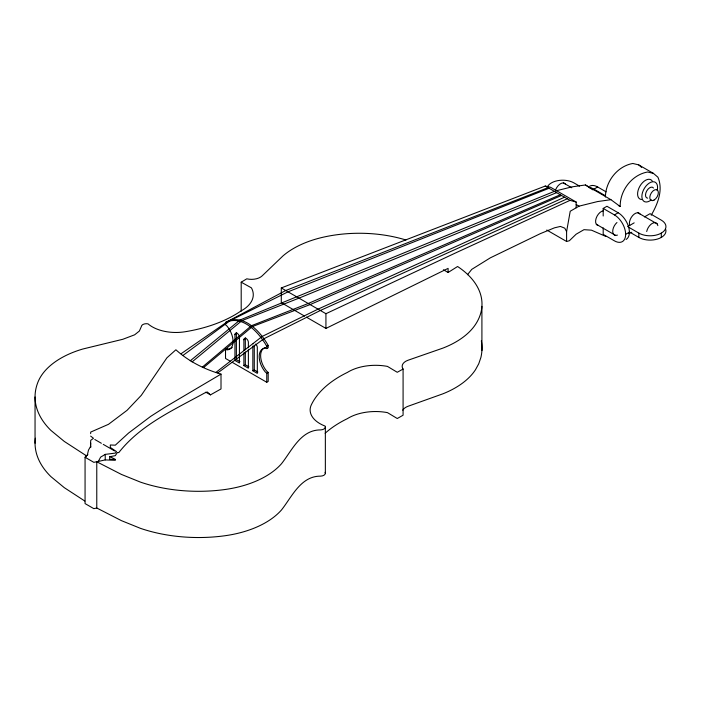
<?xml version="1.0" encoding="UTF-8"?>
<svg xmlns="http://www.w3.org/2000/svg" width="701" height="701" viewBox="0 0 701 701"><rect width="100%" height="100%" fill="white"/><g stroke="black" fill="none" stroke-linecap="round" stroke-linejoin="round"><path stroke-width="1.05" d="M90.701 443.041L90.631 447.422M90.648 433.621L90.701 432.079L108.497 424.315L127.056 410.322L141.304 395.329L166.899 357.834L175.898 349.781C188.806 361.506 204.35 369.217 221.008 374.124L221.008 388.941L210.466 394.873L205.726 392.139M605.953 236.482L591.469 230.173L583.986 229.674L576.134 234.204L569.361 240.741L566.601 241.477L566.601 231.584L570.22 211.246L579.017 206.164L597.559 201.564L610.913 199.68L620.201 206.515C619.842 190.716 631.767 174.794 647.61 172.008L653.437 173.392L657.924 177.213C663.426 189.901 657.713 203.982 651.238 215.207M467.506 274.704L471.764 269.359L490.349 257.828L540.269 233.678L554.509 227.816L560.406 226.432L564.769 228.175L566.601 231.584M325.106 472.316A5.047 2.918 0 0 1 320.488 476.145C300.764 476.058 291.931 496.772 281.495 509.951A85.829 49.552 0 0 1 224.259 535.836A114.079 65.868 0 0 1 140.437 528.335L121.413 520.641L96.773 508.015L93.846 508.663L85.066 503.59L85.066 457.271L87.345 454.984L88.475 450.13L90.525 446.467L90.701 440.342L93.47 438.3L90.648 436.101M241.197 311.209L241.197 282.188L251.387 287.839A38.389 22.169 0 0 1 240.969 310.972A112.484 64.948 0 0 1 184.906 331.775A33.56 19.374 0 0 1 147.999 323.836A5.047 2.918 0 0 0 141.374 326.508L139.376 331.03L134.645 334.806L122.824 339.284L82.814 349.019A85.829 49.552 0 0 0 37.977 382.063A114.079 65.868 0 0 0 50.971 430.458L64.299 441.437L86.538 455.878L87.87 454.537M202.361 367.096L251.405 325.728L308.23 303.489L560.292 194.755M203.614 367.561L252.413 326.552L310.122 304.584L561.527 195.465M192.083 361.909L241.871 320.672L298.968 298.144L556.647 192.644M190.225 360.831L239.952 320.024L554.386 191.338M216.092 372.266L262.218 336.41L318.026 309.15L564.533 197.2M217.766 372.897L263.9 338.741L320.348 310.482L567.275 198.777M183.11 355.337L230.147 320.629L288.023 291.826L549.067 188.271M181.051 353.751L228.333 321.058L285.754 290.512L548.016 187.658M443.382 269.762L448.097 272.487L457.587 266.503A99.043 57.175 0 0 1 475.488 324.467A86.398 49.876 0 0 1 442.752 348.169L408.148 360.2A12.399 7.159 0 0 0 403.084 369.059L403.084 415.22L397.257 418.515L387.46 412.626A38.389 22.169 0 0 0 347.389 418.646A112.484 64.948 0 0 0 325.133 433.253M241.197 282.188L246.787 278.823A12.399 7.159 0 0 0 262.13 275.896L282.967 255.918A86.398 49.876 0 0 1 324.02 237.017A99.043 57.175 0 0 1 405.94 239.996M233.074 341.475A16.728 9.656 60 0 0 227.159 326.237L225.52 324.773L225.52 322.46C242.809 312.436 260.413 331.424 268.185 345.444L268.185 347.766L266.757 348.59L265.118 348.143A16.728 9.656 60 0 0 265.118 371.802L266.757 373.265L266.757 382.264L268.185 381.44L268.185 372.433L266.546 370.978A16.728 9.656 60 0 1 265.53 347.494M234.949 334.614A3.163 1.823 60 0 1 237.192 333.325A3.163 1.823 60 0 1 239.427 337.199L239.427 363.03L234.949 360.445L234.949 334.614L236.377 333.79A3.163 1.823 60 0 1 236.684 332.677M230.2 361.164L225.52 358.456L225.52 349.449L226.949 348.625L228.587 349.063A16.728 9.656 60 0 0 232.259 347.363M243.895 350.544L243.895 339.783L245.324 338.96A3.163 1.823 60 0 1 245.63 337.838M234.949 360.445L236.377 359.622L239.961 361.69M266.757 348.59L266.757 346.268L268.185 345.444M243.895 352.699L243.895 365.615L245.324 364.792L248.908 366.851M252.851 346.022L252.851 370.776L254.279 369.953L257.854 372.021M266.757 373.265L268.185 372.433M589.182 187.614A15.878 9.166 60 0 1 593.931 189.139L597.673 186.974L606.085 191.837M603.193 215.996L603.193 208.434L606.935 206.269L618.159 212.754A15.878 9.166 60 0 1 628.534 226.738A15.878 9.166 60 0 1 626.098 239.462M603.193 208.434L614.418 214.909L618.159 212.754M627.632 226.633L634.177 222.848M644.464 216.907L650.072 213.674L661.297 220.149A15.878 9.166 0 0 1 661.297 233.109L661.297 237.429M603.193 227.878L603.193 234.353L614.418 240.837A15.878 9.166 60 0 0 625.642 234.353L629.384 232.197M403.084 369.059L397.257 372.284L387.46 366.404A38.389 22.169 0 0 0 347.389 372.415A112.484 64.948 0 0 0 311.358 404.784A33.56 19.374 0 0 0 325.106 426.094A5.047 2.918 0 0 1 320.488 429.915C300.764 429.827 291.931 450.541 281.495 463.729A85.829 49.552 0 0 1 224.259 489.613A114.079 65.868 0 0 1 140.437 482.113L121.413 474.419L96.773 461.784L105.229 459.909L115.306 460.303L115.306 459.453L109.628 456.43M221.008 374.124L164.525 407.518L150.75 416.333L128.616 433.008L115.306 445.179L110.32 444.986L110.32 447.457L116.462 451.575L115.306 453.1L105.229 454.379L100.611 457.14L98.368 461.346L93.846 462.345L85.066 457.271M225.52 322.46C242.783 314.46 259.011 332.633 266.757 346.268M306.407 317.15L325.93 328.427L448.097 268.369L448.097 272.487M304.541 316.081L281.294 302.657L281.294 287.945L325.93 313.706L457.587 252.001L570.009 200.363L576.161 202.037L576.161 207.811M628.823 233.512L631.794 232.268M576.161 202.037L550.671 187.325L545.238 186.054L281.294 287.945M555.586 190.935L572.069 186.852L585.423 184.968L610.913 199.68M115.306 459.453L109.671 459.243L109.671 456.763L115.306 455.65L117.365 452.522L118.802 452.574C140.796 424.578 174.321 409.682 204.727 392.954L207.365 391.999L210.466 394.873M653.437 173.392L638.655 164.858L632.828 163.473C617.301 166.19 605.559 181.55 605.419 196.999M225.52 349.449L227.159 349.887A16.728 9.656 60 0 0 233.03 342.614M637.936 212.771L657.161 223.873M593.931 189.139L605.156 195.614M618.352 205.454L620.201 206.515M579.517 186.124L573.909 182.882A15.878 9.166 0 0 0 547.35 186.992M563.394 182.926L571.797 187.78M628.56 227.168L638.856 233.109A15.878 9.166 0 0 0 661.297 233.109M629.498 232.031L638.856 237.429A15.878 9.166 0 0 0 657.407 239.076A15.878 9.166 0 0 0 665.705 229.358M545.238 186.054L570.009 200.363M576.187 204.526L579.017 206.164M596.349 224.294L615.574 235.396M546.78 230.033L566.601 241.477M243.895 365.615L248.373 368.191L248.373 349.895M252.851 370.776L257.32 373.361L257.32 347.53A3.163 1.823 60 0 0 255.663 344.077M232.075 362.242L266.757 382.264M94.775 439.474L101.365 443.277M103.249 444.364L114.543 450.892M585.423 184.968L592.967 189.875M84.83 501.049L64.299 487.668L50.971 476.68A114.079 65.868 0 0 1 35.365 438.204M638.655 164.858L641.652 167.408M638.856 233.109L638.856 237.429M481.911 306.372L481.911 350.579M325.93 313.706L325.93 328.427M325.352 427.154L325.352 473.385M254.279 345.199L254.279 369.953M248.373 347.749L248.373 342.368A3.163 1.823 60 0 0 246.139 338.495A3.163 1.823 60 0 0 243.895 339.783M245.324 338.96L245.324 349.72M245.324 351.876L245.324 364.792M236.377 333.79L236.377 359.622M105.229 454.379L105.229 459.909M96.773 461.696L96.773 508.015M90.701 446.362L90.701 447.203M85.724 455.405L85.724 457.551M35.05 396.985L35.05 443.216M481.342 340.888A99.121 62.783 -5.4 0 1 480.904 357.431L478.757 363.749L475.488 369.725A86.407 50.411 -0.5 0 1 442.752 393.874L408.148 406.238A12.399 7.229 -0.5 0 0 402.768 410.199M647.645 198.173A6.055 3.496 -60 0 1 646.76 190.9A6.055 3.496 -60 0 1 653.498 188.034M641.511 199.522A11.111 6.414 -60 0 1 639.882 186.194A11.111 6.414 -60 0 1 652.237 180.946M651.343 199.811A11.111 6.414 -60 0 1 641.871 196.718A11.111 6.414 -60 0 1 650.826 182.26A11.111 6.414 -60 0 1 657.188 190.383M253.149 343.832A3.163 1.823 60 0 1 253.499 343.499M555.595 189.848A8.079 4.662 -60 0 1 565.488 184.135M617.45 235.098A8.079 4.662 -60 0 1 612.727 231.619A8.079 4.662 -60 0 1 616.959 222.515M598.444 225.494A8.079 4.662 -60 0 1 596.122 218.335A8.079 4.662 -60 0 1 603.263 210.808M614.418 214.909A15.878 9.166 60 0 1 625.642 234.353M629.717 225.494A8.079 4.662 -60 0 1 632.661 215.558A8.079 4.662 -60 0 1 640.031 213.98M646.699 231.505A8.079 4.662 -60 0 1 652.473 223.295A8.079 4.662 -60 0 1 657.845 225.643M589.734 186.186A15.878 9.166 60 0 1 597.673 186.974M654.068 200.074A6.055 3.496 -60 0 0 657.783 190.514A6.055 3.496 -60 0 0 650.362 194.79A6.055 3.496 -60 0 0 654.068 200.074"/></g></svg>
